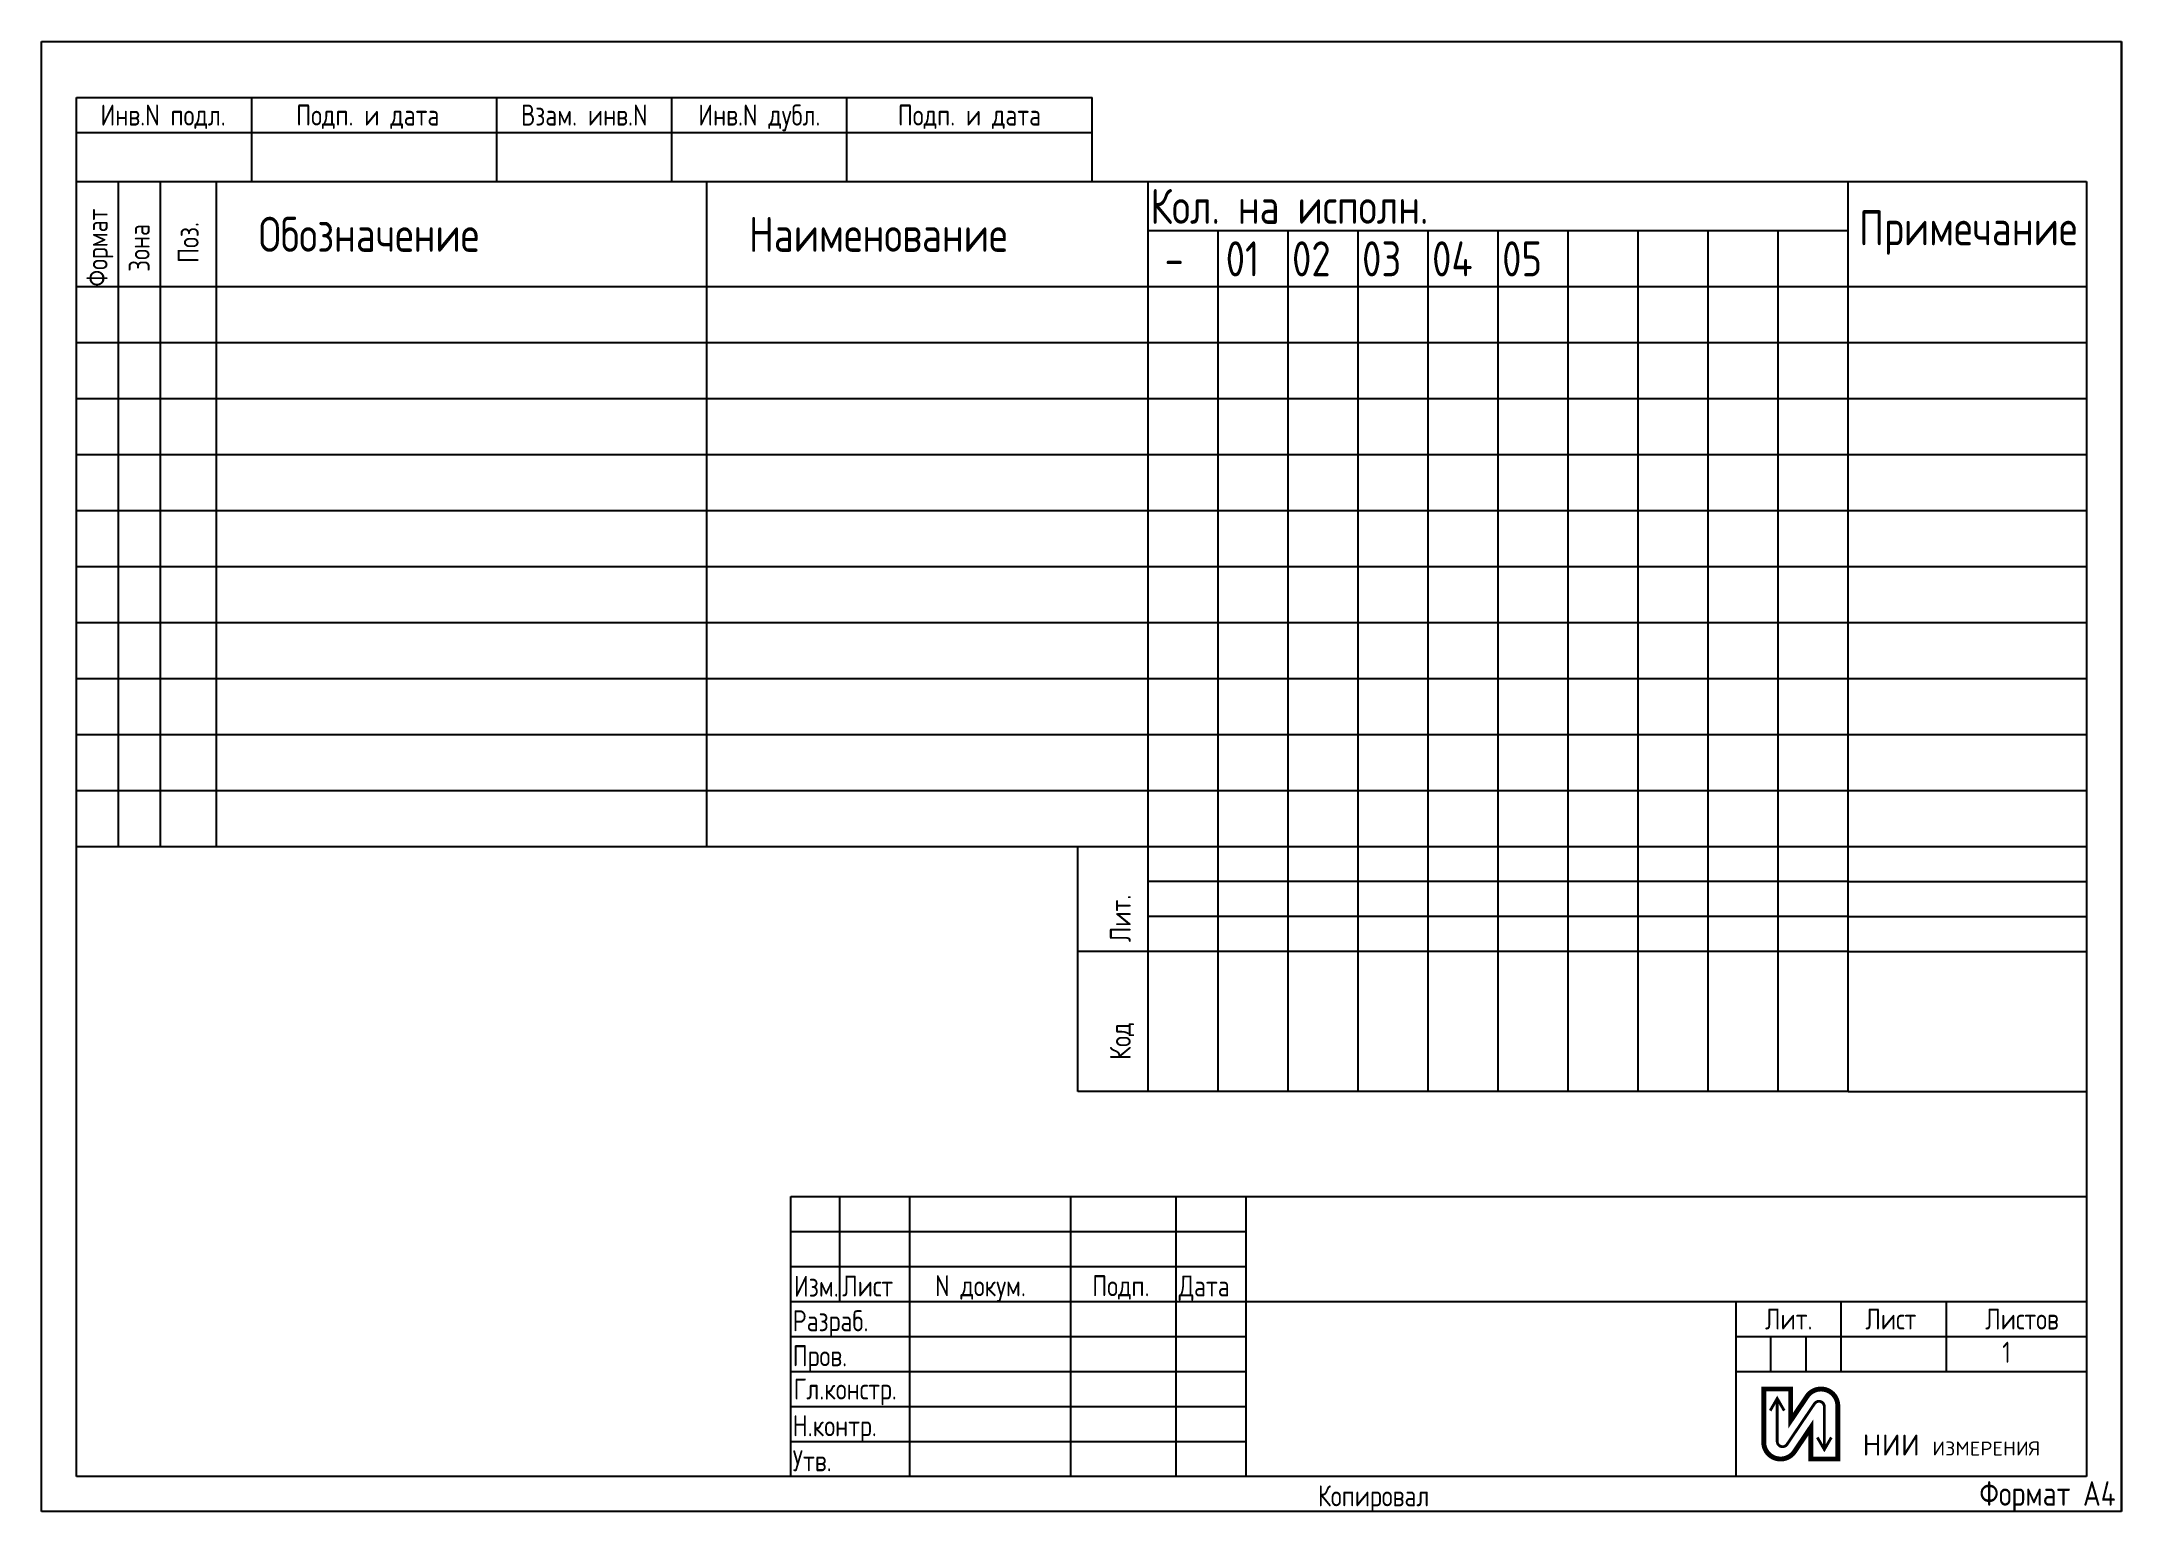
# Paper-space layout 'А4сп(1)' of a CAD drawing. Header units: millimetres. Extents: x 0 to 297, y 0 to 210.
import ezdxf
from ezdxf.enums import TextEntityAlignment as Align

# ---------------------------------------------------------------- set-up
doc = ezdxf.new("R2010")
doc.units = ezdxf.units.MM
doc.styles.add('ROMAND', font='romand')
doc.styles.add('ГОСТ_А_2', font='')
doc.styles.get('ГОСТ_А_2').set_extended_font_data('GOST_type_A')

# ---------------------------------------------------------------- blocks, each defined once
blk = doc.blocks.new('LBL_BV', base_point=(539, 20))
at = {"color": 7, "const_width": 0.7}
blk.add_lwpolyline([(549.65474, 7.5), (553.500306, 7.5), (553.500306, 15.096521, 0.739961), (549.104253, 16.44053), (546.770566, 12.980696), (546.770566, 17.5), (542.925, 17.5), (542.925, 9.903479, 0.739961), (547.321053, 8.55947), (549.65474, 12.019304)], format="xyb", close=True, dxfattribs=at)
at = {"color": 7, "const_width": 0.4}
for points in [[(543.847783, 14.413515), (544.847783, 16.145566), (545.847783, 14.413515)], [(550.577523, 10.586485), (551.577523, 8.854434), (552.577523, 10.586485)]]:
    blk.add_lwpolyline(points, dxfattribs=at)
blk.add_lwpolyline([(544.847783, 16.145566), (544.847783, 10.027031, 0.739961), (546.25452, 9.596948), (550.170786, 15.403052, -0.739961), (551.577523, 14.972969), (551.577523, 8.854434)], format="xyb", dxfattribs=at)
at = {"style": 'ROMAND'}
for s, height, p in [('НИИ', 3, (557.000306, 8)), ('ИЗМЕРЕНИЯ', 2, (567.000306, 8))]:
    blk.add_text(s, height=height, dxfattribs=at).set_placement(p)
blk = doc.blocks.new('ГОСТ A4сп1_print_NII')
for p, q in [((0, 0), (0, 210)), ((0, 210), (297, 210)), ((297, 210), (297, 0)), ((297, 0), (297, 210)), ((5, 202), (150, 202)), ((5, 190), (5, 202)), ((30, 190), (30, 202)), ((65, 190), (65, 202)), ((90, 190), (90, 202)), ((115, 190), (115, 202)), ((150, 190), (150, 202)), ((5, 197), (150, 197)), ((5, 5), (5, 190)), ((5, 190), (292, 190)), ((11, 95), (11, 190)), ((17, 95), (17, 190)), ((25, 95), (25, 190)), ((95, 95), (95, 190)), ((158, 95), (158, 190)), ((258, 95), (258, 190)), ((292, 190), (292, 5)), ((158, 183), (258, 183)), ((168, 88), (168, 183)), ((178, 88), (178, 183)), ((188, 88), (188, 183)), ((198, 88), (198, 183)), ((208, 88), (208, 183)), ((218, 88), (218, 183)), ((228, 88), (228, 183)), ((238, 88), (238, 183)), ((248, 88), (248, 183)), ((5, 175), (292, 175)), ((5, 167), (292, 167)), ((5, 159), (292, 159)), ((5, 151), (292, 151)), ((5, 143), (292, 143)), ((5, 135), (292, 135)), ((5, 127), (292, 127)), ((5, 119), (292, 119)), ((5, 111), (292, 111)), ((5, 103), (292, 103)), ((5, 95), (292, 95)), ((148, 60), (148, 95)), ((158, 60), (158, 95)), ((168, 60), (168, 95)), ((178, 60), (178, 95)), ((188, 60), (188, 95)), ((198, 60), (198, 95)), ((208, 60), (208, 95)), ((218, 60), (218, 95)), ((228, 60), (228, 95)), ((238, 60), (238, 95)), ((248, 60), (248, 95)), ((258, 60), (258, 95)), ((168, 90), (158, 90)), ((178, 90), (168, 90)), ((188, 90), (178, 90)), ((198, 90), (188, 90)), ((208, 90), (198, 90)), ((218, 90), (208, 90)), ((228, 90), (218, 90)), ((238, 90), (228, 90)), ((248, 90), (238, 90)), ((258, 90), (248, 90)), ((258, 90), (292, 90)), ((168, 85), (158, 85)), ((178, 85), (168, 85)), ((188, 85), (178, 85)), ((198, 85), (188, 85)), ((208, 85), (198, 85)), ((218, 85), (208, 85)), ((228, 85), (218, 85)), ((238, 85), (228, 85)), ((248, 85), (238, 85)), ((258, 85), (248, 85)), ((258, 85), (292, 85)), ((258, 80), (148, 80)), ((258, 80), (292, 80)), ((258, 60), (148, 60)), ((258, 60), (292, 60)), ((107, 45), (292, 45)), ((107, 5), (107, 45)), ((114, 30), (114, 45)), ((124, 20), (124, 45)), ((147, 20), (147, 45)), ((162, 20), (162, 45)), ((172, 5), (172, 45)), ((107, 40), (172, 40)), ((107, 35), (114, 35)), ((114, 35), (124, 35)), ((124, 35), (147, 35)), ((147, 35), (162, 35)), ((162, 35), (172, 35)), ((107, 30), (114, 30)), ((114, 30), (124, 30)), ((124, 30), (147, 30)), ((147, 30), (162, 30)), ((162, 30), (172, 30)), ((172, 30), (292, 30)), ((242, 5), (242, 30)), ((257, 20), (257, 30)), ((272, 20), (272, 30)), ((107, 25), (124, 25)), ((124, 25), (147, 25)), ((147, 25), (162, 25)), ((162, 25), (172, 25)), ((242, 25), (257, 25)), ((246.96, 20), (246.96, 25)), ((251.98, 20), (251.98, 25)), ((257, 25), (292, 25)), ((107, 20), (124, 20)), ((124, 5), (124, 20)), ((124, 20), (147, 20)), ((147, 5), (147, 20)), ((147, 20), (162, 20)), ((162, 5), (162, 20)), ((162, 20), (172, 20)), ((242, 20), (246.96, 20)), ((246.96, 20), (251.98, 20)), ((251.98, 20), (257, 20)), ((257, 20), (272, 20)), ((272, 20), (292, 20)), ((107, 15), (172, 15)), ((107, 10), (172, 10)), ((292, 5), (5, 5)), ((297, 0), (0, 0))]:
    blk.add_line(p, q)
blk.add_blockref('LBL_BV', (242, 20))
at = {"style": 'ГОСТ_А_2'}
for s, p in [('Инв.N подл.', (17.35, 198)), ('Подп. и дата', (46.58, 198)), ('Взам. инв.N', (77.5, 198)), ('Инв.N дубл.', (102.5, 198)), ('Подп. и дата', (132.5, 198)), ('Лит.', (249.5, 26)), ('Лист', (264.08, 26)), ('Листов', (282.81, 26))]:
    blk.add_text(s, height=3, dxfattribs=at).set_placement(p, align=Align.CENTER)
for s, height, p in [('Кол. на исполн.', 5, (158.34, 183.96)), ('Обозначение', 5, (31, 179.96)), ('Наименование', 5, (101, 179.96)), ('01', 5, (169.1, 176.46)), ('02', 5, (178.57, 176.46)), ('03', 5, (188.57, 176.46)), ('04', 5, (198.57, 176.46)), ('05', 5, (208.57, 176.46)), ('-', 5, (160.36, 176.47)), ('Изм.', 3, (107.44, 30.69)), ('Лист', 3, (114.33, 30.72)), ('N докум.', 3, (127.59, 30.75)), ('Подп.', 3, (150.03, 30.75)), ('Дата', 3, (162.39, 30.72)), ('Разраб.', 3, (107.26, 25.75)), ('Пров.', 3, (107.26, 20.75)), ('Гл.констр.', 3, (107.41, 16)), ('Н.контр.', 3, (107.26, 10.75)), ('Утв.', 3, (107.26, 5.75)), ('Копировал', 3, (182.26, 0.74))]:
    blk.add_text(s, height=height, dxfattribs=at).set_placement(p)
for s, p in [('Формат', (9.43, 175)), ('Зона', (15.43, 177.11)), ('Поз.', (22.43, 178.38)), ('Лит.', (155.54, 81.34)), ('Код', (155.54, 64.53))]:
    blk.add_text(s, height=3, rotation=90, dxfattribs=at).set_placement(p)
blk.add_text('Примечание', height=5, dxfattribs=at).set_placement((275.13, 183.39), align=Align.MIDDLE_CENTER)
for tag, height, p in [('NUMBER2', 5, (226.74, 186.35)), ('LT1', 3, (244.48, 22.5)), ('LT2', 3, (249.45, 22.5)), ('LT3', 3, (254.46, 22.5))]:
    blk.add_attdef(tag, text='', height=height, dxfattribs=at).set_placement(p, align=Align.MIDDLE_CENTER)
at = {"lineweight": 30, "style": 'ГОСТ_А_2'}
blk.add_attdef('NUMBER1', text='', height=7, dxfattribs=at).set_placement((232, 37.25), align=Align.MIDDLE_CENTER)
at = {"style": 'ГОСТ_А_2'}
for tag, p in [('MAKE_IT', (124.59, 26.27)), ('CHECK_IT', (124.59, 21.34)), ('LS', (263.04, 21.25)), ('LSS', (279.98, 21.25)), ('KONSTR_GL', (124.45, 16.2)), ('N_CNTRL', (124.6, 11.43)), ('UTW', (124.6, 6.22))]:
    blk.add_attdef(tag, p, '', height=3, dxfattribs=at)
for tag, p in [('DATA_RZ', (166.76, 26.09)), ('DATA_PR', (166.76, 21.09)), ('DATA_GT', (166.76, 16.09)), ('DATA_NK', (166.76, 11.09)), ('DATA_UT', (166.76, 6.09))]:
    blk.add_attdef(tag, text='', height=2.5, dxfattribs=at).set_placement(p, align=Align.CENTER)
at = {"lineweight": 30, "style": 'ГОСТ_А_2'}
for tag, p in [('TITLE_1', (206.46, 24.7)), ('TITLE_2', (206.46, 18.96)), ('TITLE_3', (206.46, 12.88)), ('TITLE_4', (206.46, 7.13))]:
    blk.add_attdef(tag, text='', height=4, dxfattribs=at).set_placement(p, align=Align.CENTER)
at = {"style": 'ГОСТ_А_2'}
blk.add_attdef('FORMAT_4', text='', height=3.5, dxfattribs=at).set_placement((296.17, 2.57), align=Align.MIDDLE_RIGHT)

psp = doc.layouts.new('А4сп(1)')

# ---------------------------------------------------------------- block references
ref = psp.add_blockref('ГОСТ A4сп1_print_NII', (0, 0))
ref.add_attrib('LSS', '1', (279.98, 21.25), dxfattribs={"height": 3, "style": 'ГОСТ_А_2'})
ref.add_attrib('FORMAT_4', 'Формат А4', dxfattribs={"height": 3.5, "style": 'ГОСТ_А_2'}).set_placement((296.17, 2.57), align=Align.MIDDLE_RIGHT)

doc.saveas('drawing.dxf')
